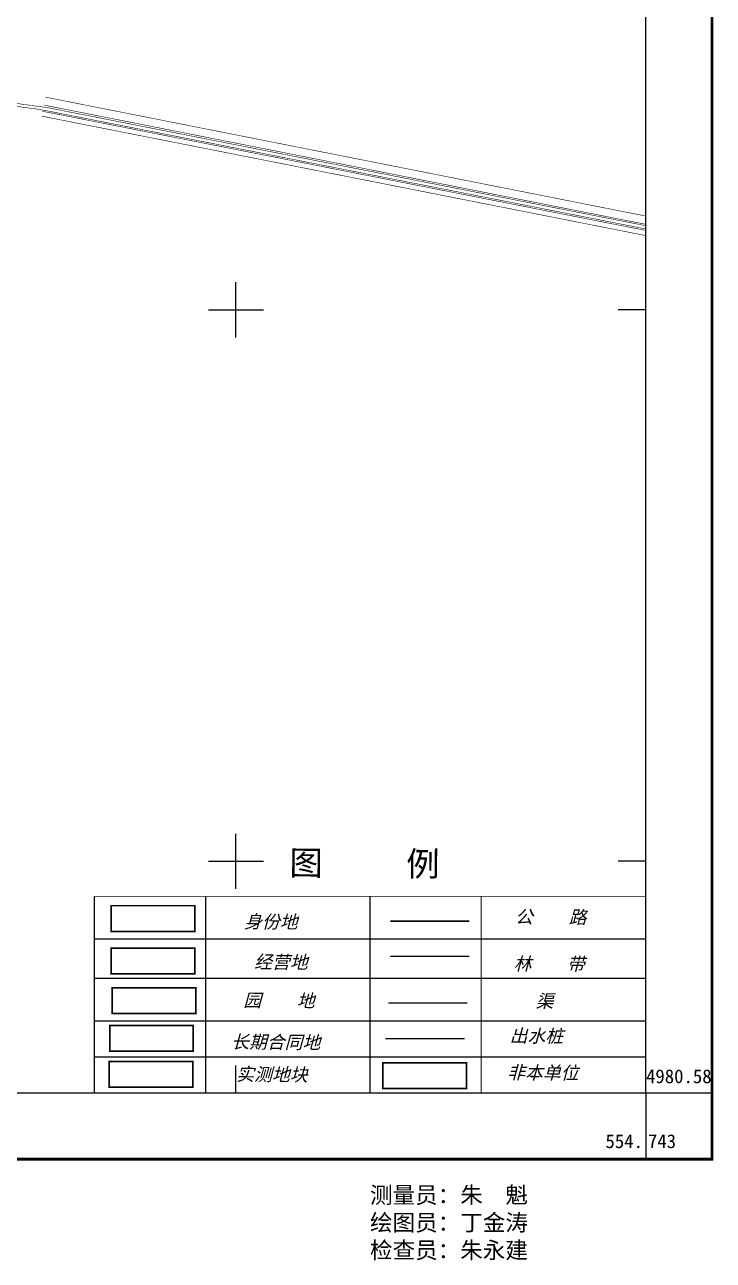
# Model space of a CAD drawing. Extents: x 549547 to 554866, y 4980277 to 4985924.
# Drawn here: x 553617 to 554866, y 4980277 to 4982517 of the extents above; entities that cross this region are included whole.
import ezdxf
from ezdxf.enums import TextEntityAlignment as Align

# ---------------------------------------------------------------- set-up
doc = ezdxf.new("R2010")
doc.units = 0
doc.header["$LTSCALE"] = 10
for name, color, linetype in [('TK', 7, 'CONTINUOUS'), ('图例', 7, 'CONTINUOUS'), ('路林渠', 7, 'CONTINUOUS'), ('身份地', 1, 'CONTINUOUS')]:
    doc.layers.add(name, color=color, linetype=linetype)
doc.styles.add('STYLE1', font='simhei.ttf', dxfattribs={"width": 0.8, "oblique": 15, "height": 2.5})
doc.styles.add('宋体', font='')
doc.styles.get('宋体').set_extended_font_data('SimSun')

# ---------------------------------------------------------------- blocks, each defined once
blk = doc.blocks.new('图例')
at = {"layer": '图例', "color": 7}
for p, q in [((542594.4, 4984436.4), (543594.1, 4984436.4)), ((542594.4, 4984365.1), (543594.1, 4984365.1)), ((542594.4, 4984287.3), (543594.1, 4984287.3)), ((542594.4, 4984222), (543594.1, 4984222)), ((542594.4, 4984156.7), (543594.1, 4984156.7))]:
    blk.add_line(p, q, dxfattribs=at)
at = {"layer": '图例', "color": 3, "linetype": 'Continuous'}
blk.add_line((543131.2, 4984404.5), (543274.1, 4984404.5), dxfattribs=at)
at = {"layer": '图例', "color": 7}
for points, const_width in [([(542594.4, 4984513.3), (542594.4, 4984156.7)], 2.37), ([(542594.4, 4984513.3), (543594.1, 4984513.3)], 1.48), ([(542795.9, 4984513.3), (542795.9, 4984156.7)], 2.37), ([(543094.2, 4984513.3), (543094.2, 4984156.7)], 2.37), ([(543295.7, 4984513.3), (543295.7, 4984156.7)], 2.37), ([(543594.1, 4984513.3), (543594.1, 4984156.7)], 2.37), ([(542594.4, 4984364.1), (543594.1, 4984364.1)], 1.48)]:
    blk.add_lwpolyline(points, dxfattribs=dict(at, const_width=const_width))
at = {"layer": '图例', "color": 1, "linetype": 'Continuous', "const_width": 3, "flags": 128}
blk.add_lwpolyline([(542625, 4984496.3), (542776.5, 4984496.3), (542776.5, 4984449.5), (542625, 4984449.5)], close=True, dxfattribs=at)
at = {"layer": '图例', "color": 5, "linetype": 'Continuous', "const_width": 3, "flags": 128}
blk.add_lwpolyline([(543131.2, 4984468.4), (543274.1, 4984468.4)], dxfattribs=at)
blk.add_lwpolyline([(542625, 4984419.4), (542776.5, 4984419.4), (542776.5, 4984372.6), (542625, 4984372.6)], close=True, dxfattribs=at)
at = {"layer": '图例', "color": 2, "linetype": 'Continuous', "const_width": 3, "flags": 128}
blk.add_lwpolyline([(542626.8, 4984347.3), (542778.3, 4984347.3), (542778.3, 4984300.5), (542626.8, 4984300.5)], close=True, dxfattribs=at)
at = {"layer": '图例', "color": 4, "linetype": 'Continuous', "flags": 128}
blk.add_lwpolyline([(543127.5, 4984319.9), (543270.3, 4984319.9)], dxfattribs=at)
at = {"layer": '图例', "color": 6, "linetype": 'Continuous', "const_width": 3, "flags": 128}
blk.add_lwpolyline([(542622.1, 4984279.1), (542773.6, 4984279.1), (542773.6, 4984232.3), (542622.1, 4984232.3)], close=True, dxfattribs=at)
at = {"layer": '图例', "color": 2, "linetype": 'Continuous', "flags": 128}
blk.add_lwpolyline([(543122.5, 4984255.2), (543265.3, 4984255.2)], dxfattribs=at)
at = {"layer": '图例', "color": 7, "linetype": 'Continuous', "const_width": 3, "flags": 128}
blk.add_lwpolyline([(542621.3, 4984214), (542772.9, 4984214), (542772.9, 4984167.1), (542621.3, 4984167.1)], close=True, dxfattribs=at)
at = {"layer": '图例', "color": 4, "linetype": 'Continuous', "const_width": 3, "flags": 128}
blk.add_lwpolyline([(543117.6, 4984211.4), (543269.2, 4984211.4), (543269.2, 4984164.6), (543117.6, 4984164.6)], close=True, dxfattribs=at)
at = {"layer": '图例', "color": 7, "style": 'STYLE1'}
blk.add_text('图     例', height=44.45, rotation=359.5492, dxfattribs=at).set_placement((542947.8, 4984551.8))
at = {"layer": '图例', "color": 7, "style": 'STYLE1', "oblique": 15}
for s, p in [(' 公\u3000\u3000路', (543341.2, 4984464.6)), ('实测地块', (542851.6, 4984179))]:
    blk.add_text(s, height=23.71, rotation=359.5492, dxfattribs=at).set_placement(p)
at = {"layer": '图例', "color": 1, "style": 'STYLE1', "oblique": 15}
blk.add_text('身份地', height=23.71, rotation=359.5492, dxfattribs=at).set_placement((542865.8, 4984455.8))
at = {"layer": '图例', "color": 5, "style": 'STYLE1', "oblique": 15}
blk.add_text('经营地', height=23.71, rotation=359.5492, dxfattribs=at).set_placement((542884.1, 4984382.7))
at = {"layer": '图例', "color": 3, "style": 'STYLE1', "oblique": 15}
blk.add_text('  林    带', height=23.71, rotation=359.5492, dxfattribs=at).set_placement((543322.3, 4984379.7))
at = {"layer": '图例', "color": 2, "style": 'STYLE1', "oblique": 15}
for s, p in [('园    地', (542864.5, 4984313.2)), ('出水桩', (543347.2, 4984248.6))]:
    blk.add_text(s, height=23.71, rotation=359.5492, dxfattribs=at).set_placement(p)
at = {"layer": '图例', "color": 4, "style": 'STYLE1', "oblique": 15}
for s, p in [('   渠', (543346, 4984311.9)), ('非本单位', (543342.8, 4984182.2))]:
    blk.add_text(s, height=23.71, rotation=359.5492, dxfattribs=at).set_placement(p)
at = {"layer": '图例', "color": 6, "style": 'STYLE1', "oblique": 15}
blk.add_text('长期合同地', height=23.71, rotation=359.5492, dxfattribs=at).set_placement((542842.3, 4984237.8))

msp = doc.modelspace()

# ---------------------------------------------------------------- linework, layer by layer
at = {"layer": 'TK', "linetype": 'Continuous'}
for p, q in [((554000, 4981950), (554000, 4982050)), ((553950, 4982000), (554050, 4982000)), ((554743, 4982000), (554693, 4982000)), ((554000, 4980950), (554000, 4981050)), ((553950, 4981000), (554050, 4981000)), ((554743, 4981000), (554693, 4981000)), ((554000, 4980580), (554000, 4980630)), ((554743, 4980580), (554863, 4980580)), ((554743, 4980580), (554743, 4980460))]:
    msp.add_line(p, q, dxfattribs=at)
at = {"layer": 'TK', "linetype": 'Continuous', "const_width": 5, "flags": 128}
msp.add_lwpolyline([(549623, 4980460), (554863, 4980460), (554863, 4985700), (549623, 4985700)], close=True, dxfattribs=at)
at = {"layer": 'TK', "linetype": 'Continuous', "flags": 128}
msp.add_lwpolyline([(549743, 4980580), (554743, 4980580), (554743, 4985580), (549743, 4985580)], close=True, dxfattribs=at)
at = {"layer": '路林渠', "color": 5, "linetype": 'Continuous', "const_width": 1, "flags": 128}
for points, elevation in [([(552518.6, 4985580), (552285.6, 4982649), (552285.5, 4982638.9), (552290.3, 4982633.8), (552294.9, 4982632.6), (553488.2, 4982387.5), (553528.1, 4982380.1), (553564.9, 4982377.5), (553600.1, 4982374.7), (553637.5, 4982369.4), (553658.2, 4982366.7), (554743, 4982152.6)], 287.7), ([(552283.9, 4982619.2), (552285.1, 4982624.1), (552287.6, 4982626.5), (552293.3, 4982626.9), (553486.6, 4982382.5), (553527.8, 4982374.3), (553562.3, 4982372.2), (553600, 4982369.2), (553635.6, 4982364.6), (553656.9, 4982361), (554743, 4982146.7)], 288.9)]:
    msp.add_lwpolyline(points, dxfattribs=dict(at, elevation=elevation))
at = {"layer": '路林渠', "color": 3, "linetype": 'Continuous', "const_width": 1, "flags": 128}
for points, elevation in [([(553654.6, 4982385.7), (554743, 4982170.1)], 289.1), ([(553648.8, 4982360.2), (554743, 4982144)], 288.9), ([(554743, 4982155.1), (553651.5, 4982371.4)], 290.5), ([(554743, 4982134.7), (553647.5, 4982351.3)], 289)]:
    msp.add_lwpolyline(points, dxfattribs=dict(at, elevation=elevation))

# ---------------------------------------------------------------- block references
at = {"layer": '身份地', "color": 1, "linetype": 'Continuous'}
msp.add_blockref('图例', (11148.9, -3576.7), dxfattribs=at)

# ---------------------------------------------------------------- texts
at = {"layer": 'TK', "linetype": 'Continuous', "style": '宋体'}
msp.add_text('4980.58', height=25, dxfattribs=at).set_placement((554803, 4980610), align=Align.MIDDLE)
msp.add_text('554.', height=25, dxfattribs=at).set_placement((554738, 4980492.5), align=Align.MIDDLE_RIGHT)
for s, height, p in [('743', 25, (554747, 4980492.5)), ('测量员：朱  魁', 30, (554243, 4980395)), ('绘图员：丁金涛', 30, (554243, 4980345)), ('检查员：朱永建', 30, (554243, 4980295))]:
    msp.add_text(s, height=height, dxfattribs=at).set_placement(p, align=Align.MIDDLE_LEFT)

doc.saveas('drawing.dxf')
